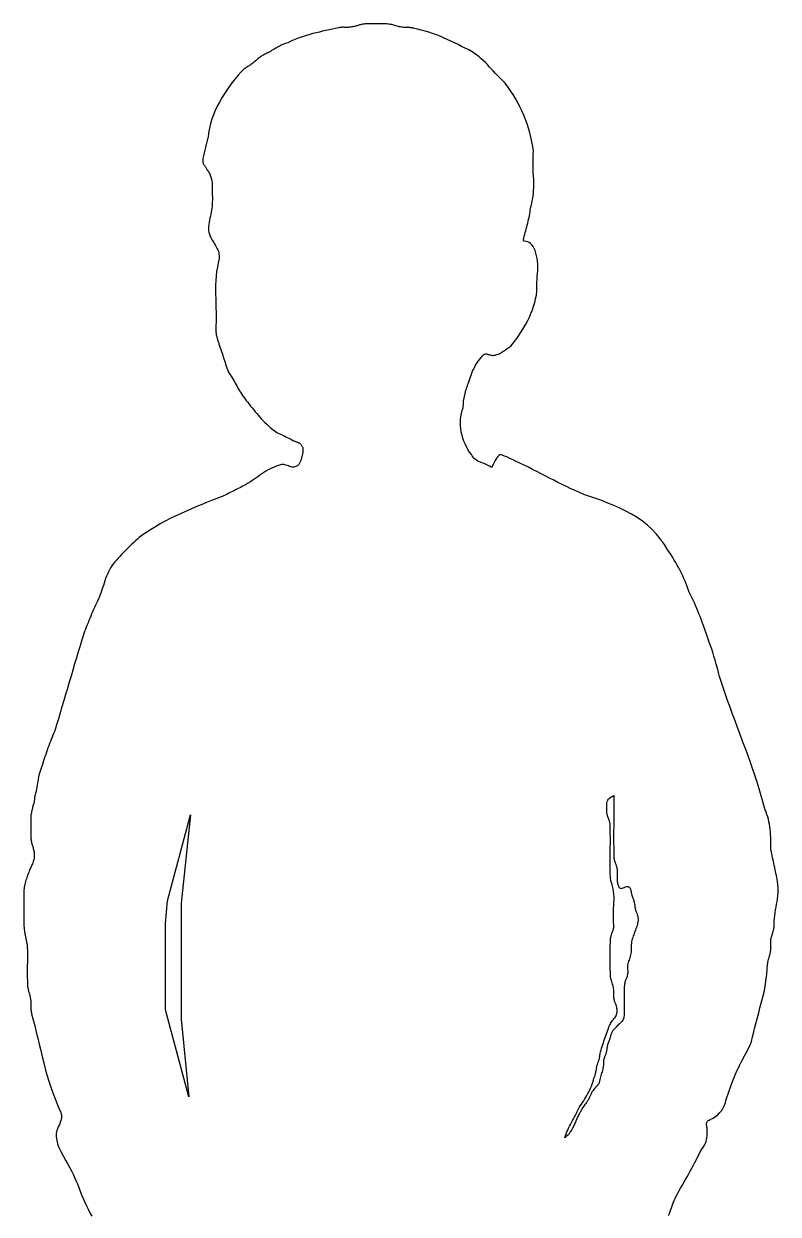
# Model space of a CAD drawing. Extents: x -1089 to 1108, y -567 to 693.
# Drawn here: x 729 to 1108, y 63 to 661 of the extents above; entities that cross this region are included whole.
import ezdxf

# ---------------------------------------------------------------- set-up
doc = ezdxf.new("R2010")
doc.units = 0
doc.header["$LTSCALE"] = 20
doc.layers.add('_____1', color=7, linetype='CONTINUOUS')

msp = doc.modelspace()

# ---------------------------------------------------------------- linework, layer by layer
at = {"layer": '_____1', "color": 0, "linetype": 'CONTINUOUS', "flags": 128}
msp.add_lwpolyline([(1052.85, 62.42), (1053.31, 63.35), (1053.68, 64.33), (1054.01, 65.31), (1054.34, 66.28), (1054.68, 67.23), (1055.03, 68.16), (1055.39, 69.08), (1055.75, 69.98), (1056.12, 70.86), (1056.49, 71.73), (1056.49, 71.73), (1057.3, 73.17), (1058.1, 74.62), (1058.91, 76.06), (1059.72, 77.5), (1060.54, 78.94), (1061.35, 80.37), (1062.17, 81.81), (1063, 83.24), (1063.81, 84.67), (1064.61, 86.12), (1065.39, 87.57), (1066.15, 89.04), (1066.9, 90.52), (1067.63, 92.01), (1068.34, 93.5), (1069.03, 95.01), (1069.03, 95.01), (1069.75, 95.92), (1070.38, 96.83), (1070.92, 97.74), (1071.38, 98.65), (1071.74, 99.57), (1072.01, 100.49), (1072.18, 101.41), (1072.27, 102.34), (1072.31, 103.23), (1072.32, 104.07), (1072.32, 104.84), (1072.3, 105.55), (1072.25, 106.2), (1072.19, 106.8), (1072.11, 107.33), (1072.01, 107.79), (1071.94, 108.22), (1071.96, 108.62), (1072.06, 109), (1072.24, 109.36), (1072.51, 109.69), (1072.86, 110), (1073.3, 110.29), (1073.82, 110.56), (1073.82, 110.56), (1075.23, 111.26), (1076.52, 112.08), (1077.67, 112.99), (1078.69, 114.01), (1079.58, 115.14), (1080.34, 116.36), (1080.97, 117.7), (1081.47, 119.13), (1081.9, 120.61), (1082.35, 122.07), (1082.81, 123.51), (1083.28, 124.93), (1083.77, 126.34), (1084.27, 127.73), (1084.77, 129.1), (1085.29, 130.45), (1085.29, 130.45), (1085.78, 131.69), (1086.29, 132.93), (1086.83, 134.15), (1087.38, 135.36), (1087.95, 136.57), (1088.55, 137.76), (1089.16, 138.95), (1089.8, 140.13), (1090.44, 141.3), (1091.07, 142.48), (1091.69, 143.67), (1092.29, 144.86), (1092.88, 146.06), (1093.46, 147.26), (1094.02, 148.47), (1094.57, 149.69), (1094.57, 149.69), (1095.13, 152.1), (1095.7, 154.52), (1096.29, 156.94), (1096.9, 159.35), (1097.52, 161.76), (1098.15, 164.18), (1098.81, 166.59), (1099.48, 169), (1100.12, 171.41), (1100.69, 173.83), (1101.18, 176.26), (1101.61, 178.7), (1101.96, 181.15), (1102.24, 183.61), (1102.44, 186.07), (1102.58, 188.55), (1102.58, 188.55), (1102.69, 189.13), (1102.8, 189.71), (1102.93, 190.29), (1103.07, 190.88), (1103.22, 191.46), (1103.38, 192.05), (1103.55, 192.64), (1103.73, 193.23), (1103.9, 193.82), (1104.04, 194.42), (1104.15, 195.02), (1104.23, 195.64), (1104.27, 196.26), (1104.29, 196.88), (1104.28, 197.52), (1104.23, 198.16), (1104.23, 198.16), (1104.19, 198.77), (1104.18, 199.38), (1104.21, 199.97), (1104.26, 200.56), (1104.34, 201.13), (1104.45, 201.69), (1104.59, 202.23), (1104.77, 202.77), (1104.95, 203.31), (1105.12, 203.85), (1105.28, 204.41), (1105.42, 204.97), (1105.56, 205.55), (1105.68, 206.14), (1105.79, 206.74), (1105.89, 207.35), (1105.89, 207.35), (1105.91, 208.78), (1105.98, 210.22), (1106.08, 211.64), (1106.22, 213.05), (1106.4, 214.46), (1106.62, 215.85), (1106.88, 217.24), (1107.17, 218.62), (1107.45, 220), (1107.68, 221.39), (1107.83, 222.8), (1107.93, 224.22), (1107.96, 225.66), (1107.93, 227.1), (1107.83, 228.56), (1107.68, 230.04), (1107.68, 230.04), (1107.45, 231.05), (1107.23, 232.06), (1107.02, 233.07), (1106.8, 234.07), (1106.59, 235.07), (1106.39, 236.07), (1106.19, 237.06), (1105.99, 238.05), (1105.79, 239.03), (1105.59, 240.02), (1105.38, 241.01), (1105.17, 242), (1104.96, 242.99), (1104.74, 243.98), (1104.52, 244.98), (1104.29, 245.97), (1104.29, 245.97), (1104.33, 247.25), (1104.34, 248.52), (1104.33, 249.8), (1104.29, 251.08), (1104.24, 252.37), (1104.16, 253.65), (1104.06, 254.94), (1103.94, 256.23), (1103.79, 257.52), (1103.59, 258.79), (1103.33, 260.04), (1103.03, 261.28), (1102.68, 262.51), (1102.29, 263.72), (1101.84, 264.91), (1101.35, 266.09), (1101.35, 266.09), (1100.4, 269.58), (1099.41, 273.06), (1098.38, 276.53), (1097.31, 279.99), (1096.2, 283.44), (1095.05, 286.88), (1093.85, 290.31), (1092.62, 293.72), (1091.36, 297.14), (1090.1, 300.54), (1088.85, 303.95), (1087.59, 307.34), (1086.33, 310.74), (1085.07, 314.13), (1083.81, 317.52), (1082.55, 320.9), (1082.55, 320.9), (1081.82, 322.89), (1081.11, 324.9), (1080.43, 326.91), (1079.77, 328.93), (1079.14, 330.96), (1078.54, 332.99), (1077.96, 335.04), (1077.41, 337.1), (1076.86, 339.15), (1076.28, 341.2), (1075.67, 343.24), (1075.04, 345.27), (1074.38, 347.29), (1073.69, 349.3), (1072.97, 351.31), (1072.23, 353.3), (1072.23, 353.3), (1071.76, 354.71), (1071.28, 356.12), (1070.78, 357.53), (1070.28, 358.92), (1069.77, 360.32), (1069.25, 361.71), (1068.71, 363.09), (1068.17, 364.47), (1067.61, 365.84), (1067.04, 367.21), (1066.45, 368.57), (1065.85, 369.92), (1065.23, 371.27), (1064.59, 372.61), (1063.93, 373.94), (1063.26, 375.27), (1063.26, 375.27), (1062.8, 376.69), (1062.3, 378.1), (1061.77, 379.5), (1061.21, 380.88), (1060.63, 382.25), (1060.01, 383.61), (1059.37, 384.95), (1058.69, 386.28), (1057.99, 387.6), (1057.27, 388.9), (1056.52, 390.19), (1055.76, 391.47), (1054.97, 392.74), (1054.17, 394), (1053.34, 395.24), (1052.49, 396.48), (1052.49, 396.48), (1050.76, 399.32), (1048.88, 402), (1046.83, 404.5), (1044.63, 406.84), (1042.27, 409), (1039.76, 411), (1037.09, 412.82), (1034.26, 414.48), (1031.34, 416), (1028.39, 417.45), (1025.43, 418.81), (1022.44, 420.09), (1019.43, 421.28), (1016.39, 422.4), (1013.34, 423.43), (1010.26, 424.37), (1010.26, 424.37), (1008.07, 425.32), (1005.9, 426.3), (1003.74, 427.29), (1001.59, 428.31), (999.45, 429.35), (997.32, 430.41), (995.2, 431.5), (993.09, 432.6), (990.98, 433.71), (988.86, 434.81), (986.74, 435.89), (984.61, 436.97), (982.48, 438.03), (980.34, 439.07), (978.2, 440.11), (976.05, 441.13), (976.05, 441.13), (974.56, 441.86), (973.23, 442.49), (972.05, 443.03), (971.02, 443.47), (970.15, 443.83), (969.43, 444.09), (968.86, 444.26), (968.44, 444.33), (968.07, 444.26), (967.64, 443.98), (967.16, 443.5), (966.63, 442.81), (966.05, 441.91), (965.4, 440.81), (964.71, 439.51), (963.96, 438), (963.96, 438), (963.28, 438.39), (962.6, 438.77), (961.91, 439.12), (961.22, 439.45), (960.52, 439.76), (959.82, 440.04), (959.11, 440.31), (958.39, 440.55), (957.69, 440.81), (957.03, 441.14), (956.41, 441.53), (955.82, 441.98), (955.26, 442.49), (954.75, 443.07), (954.27, 443.7), (953.83, 444.41), (953.83, 444.41), (952.93, 445.68), (952.11, 446.99), (951.36, 448.35), (950.69, 449.74), (950.1, 451.17), (949.58, 452.65), (949.14, 454.16), (948.77, 455.71), (948.5, 457.28), (948.34, 458.84), (948.29, 460.39), (948.35, 461.92), (948.52, 463.45), (948.81, 464.96), (949.2, 466.46), (949.71, 467.95), (949.71, 467.95), (949.74, 468.77), (949.79, 469.58), (949.86, 470.39), (949.95, 471.19), (950.06, 471.99), (950.19, 472.79), (950.33, 473.58), (950.49, 474.36), (950.67, 475.14), (950.87, 475.92), (951.08, 476.69), (951.31, 477.46), (951.56, 478.22), (951.82, 478.98), (952.1, 479.74), (952.4, 480.49), (952.4, 480.49), (952.68, 481.47), (952.99, 482.44), (953.32, 483.4), (953.67, 484.36), (954.05, 485.3), (954.45, 486.24), (954.88, 487.17), (955.33, 488.09), (955.81, 488.99), (956.32, 489.87), (956.87, 490.73), (957.44, 491.56), (958.04, 492.37), (958.67, 493.16), (959.34, 493.92), (960.03, 494.67), (960.03, 494.67), (960.33, 494.79), (960.64, 494.88), (960.96, 494.94), (961.3, 494.95), (961.65, 494.92), (962.01, 494.85), (962.38, 494.74), (962.77, 494.6), (963.17, 494.45), (963.58, 494.34), (963.99, 494.27), (964.41, 494.23), (964.85, 494.23), (965.28, 494.27), (965.73, 494.35), (966.19, 494.47), (966.19, 494.47), (966.72, 494.63), (967.24, 494.82), (967.75, 495.03), (968.24, 495.26), (968.72, 495.52), (969.19, 495.8), (969.64, 496.1), (970.09, 496.42), (970.52, 496.75), (970.96, 497.08), (971.4, 497.39), (971.85, 497.7), (972.29, 498), (972.74, 498.29), (973.19, 498.58), (973.65, 498.85), (973.65, 498.85), (974.83, 500.33), (975.99, 501.84), (977.1, 503.39), (978.18, 504.97), (979.22, 506.6), (980.23, 508.26), (981.2, 509.96), (982.13, 511.7), (983, 513.47), (983.78, 515.26), (984.49, 517.06), (985.11, 518.89), (985.64, 520.73), (986.09, 522.59), (986.46, 524.48), (986.75, 526.38), (986.75, 526.38), (986.69, 527.03), (986.65, 527.81), (986.65, 528.73), (986.67, 529.78), (986.72, 530.97), (986.81, 532.29), (986.92, 533.75), (987.05, 535.35), (987.17, 536.98), (987.21, 538.56), (987.17, 540.07), (987.06, 541.53), (986.87, 542.94), (986.6, 544.28), (986.26, 545.57), (985.84, 546.8), (985.35, 547.92), (984.82, 548.89), (984.22, 549.71), (983.58, 550.37), (982.88, 550.88), (982.12, 551.23), (981.31, 551.43), (980.45, 551.48), (980.45, 551.48), (980.36, 551.52), (980.29, 551.57), (980.22, 551.63), (980.17, 551.69), (980.13, 551.77), (980.09, 551.85), (980.07, 551.93), (980.05, 552.03), (980.04, 552.13), (980.04, 552.24), (980.05, 552.36), (980.06, 552.49), (980.08, 552.63), (980.1, 552.77), (980.13, 552.92), (980.17, 553.08), (980.17, 553.08), (980.41, 554.01), (980.65, 554.94), (980.89, 555.87), (981.14, 556.81), (981.38, 557.75), (981.62, 558.69), (981.87, 559.63), (982.12, 560.57), (982.35, 561.52), (982.58, 562.47), (982.78, 563.41), (982.96, 564.36), (983.13, 565.31), (983.28, 566.26), (983.42, 567.21), (983.53, 568.16), (983.53, 568.16), (984, 569.88), (984.4, 571.61), (984.72, 573.37), (984.96, 575.14), (985.12, 576.92), (985.2, 578.72), (985.2, 580.54), (985.13, 582.38), (985.03, 584.22), (984.95, 586.05), (984.9, 587.87), (984.87, 589.68), (984.86, 591.48), (984.88, 593.28), (984.93, 595.07), (984.99, 596.84), (984.99, 596.84), (984.67, 599.17), (984.26, 601.47), (983.78, 603.75), (983.21, 606.01), (982.57, 608.24), (981.85, 610.45), (981.04, 612.64), (980.16, 614.81), (979.2, 616.95), (978.19, 619.05), (977.12, 621.11), (975.98, 623.14), (974.79, 625.14), (973.53, 627.09), (972.22, 629.01), (970.85, 630.9), (970.85, 630.9), (969.82, 631.89), (968.8, 632.89), (967.8, 633.91), (966.79, 634.93), (965.8, 635.96), (964.81, 637.01), (963.83, 638.06), (962.85, 639.13), (961.87, 640.19), (960.86, 641.21), (959.83, 642.2), (958.76, 643.15), (957.67, 644.07), (956.56, 644.96), (955.42, 645.82), (954.25, 646.64), (954.25, 646.64), (952.47, 647.56), (950.69, 648.48), (948.91, 649.37), (947.12, 650.26), (945.32, 651.13), (943.52, 651.99), (941.72, 652.83), (939.91, 653.66), (938.08, 654.45), (936.24, 655.19), (934.37, 655.87), (932.48, 656.5), (930.57, 657.07), (928.64, 657.58), (926.69, 658.04), (924.71, 658.44), (924.71, 658.44), (924.49, 658.49), (924.28, 658.54), (924.06, 658.59), (923.85, 658.63), (923.63, 658.67), (923.41, 658.71), (923.19, 658.74), (922.96, 658.78), (922.74, 658.8), (922.52, 658.83), (922.29, 658.85), (922.07, 658.87), (921.85, 658.88), (921.62, 658.9), (921.4, 658.91), (921.18, 658.91), (921.18, 658.91), (920.53, 658.9), (919.9, 658.92), (919.29, 658.96), (918.7, 659.03), (918.12, 659.12), (917.57, 659.24), (917.03, 659.39), (916.51, 659.56), (915.99, 659.74), (915.46, 659.9), (914.92, 660.05), (914.36, 660.19), (913.79, 660.31), (913.21, 660.42), (912.61, 660.51), (912, 660.59), (912, 660.59), (911.3, 660.62), (910.58, 660.64), (909.87, 660.66), (909.15, 660.68), (908.43, 660.69), (907.71, 660.69), (906.99, 660.69), (906.26, 660.69), (905.53, 660.68), (904.81, 660.68), (904.09, 660.67), (903.37, 660.66), (902.66, 660.65), (901.95, 660.64), (901.24, 660.63), (900.54, 660.62), (900.54, 660.62), (900.03, 660.57), (899.54, 660.51), (899.07, 660.44), (898.6, 660.35), (898.15, 660.25), (897.7, 660.14), (897.27, 660.02), (896.85, 659.88), (896.43, 659.74), (896.01, 659.61), (895.58, 659.49), (895.14, 659.38), (894.7, 659.28), (894.25, 659.19), (893.79, 659.11), (893.32, 659.05), (893.32, 659.05), (892.97, 659), (892.61, 658.96), (892.25, 658.93), (891.88, 658.91), (891.5, 658.9), (891.11, 658.9), (890.72, 658.9), (890.32, 658.92), (889.92, 658.93), (889.53, 658.94), (889.14, 658.93), (888.75, 658.91), (888.38, 658.89), (888.01, 658.85), (887.64, 658.8), (887.28, 658.75), (887.28, 658.75), (885.64, 658.4), (884.01, 658.04), (882.37, 657.68), (880.74, 657.31), (879.11, 656.94), (877.48, 656.56), (875.85, 656.18), (874.23, 655.78), (872.61, 655.37), (871, 654.9), (869.42, 654.4), (867.84, 653.84), (866.28, 653.24), (864.74, 652.6), (863.21, 651.9), (861.69, 651.17), (861.69, 651.17), (861, 650.97), (860.31, 650.75), (859.64, 650.51), (858.98, 650.25), (858.34, 649.97), (857.71, 649.68), (857.09, 649.36), (856.48, 649.02), (855.89, 648.67), (855.29, 648.32), (854.69, 647.96), (854.09, 647.6), (853.49, 647.24), (852.89, 646.87), (852.29, 646.5), (851.69, 646.13), (851.69, 646.13), (851.16, 645.91), (850.63, 645.67), (850.12, 645.41), (849.61, 645.14), (849.12, 644.85), (848.63, 644.55), (848.16, 644.24), (847.7, 643.9), (847.24, 643.56), (846.79, 643.22), (846.34, 642.86), (845.9, 642.5), (845.46, 642.14), (845.03, 641.77), (844.6, 641.4), (844.18, 641.02), (844.18, 641.02), (843.81, 640.74), (843.43, 640.48), (843.06, 640.21), (842.68, 639.95), (842.29, 639.7), (841.9, 639.45), (841.51, 639.2), (841.11, 638.96), (840.72, 638.71), (840.33, 638.45), (839.95, 638.18), (839.59, 637.89), (839.23, 637.59), (838.88, 637.28), (838.54, 636.95), (838.21, 636.62), (838.21, 636.62), (836.67, 634.84), (835.18, 633.04), (833.73, 631.19), (832.34, 629.31), (831, 627.39), (829.71, 625.44), (828.46, 623.45), (827.27, 621.42), (826.15, 619.35), (825.15, 617.23), (824.27, 615.07), (823.49, 612.86), (822.83, 610.61), (822.29, 608.31), (821.85, 605.96), (821.53, 603.57), (821.53, 603.57), (821.36, 602.87), (821.19, 602.17), (821.01, 601.47), (820.83, 600.77), (820.64, 600.06), (820.45, 599.36), (820.26, 598.66), (820.06, 597.95), (819.87, 597.25), (819.69, 596.54), (819.52, 595.83), (819.37, 595.13), (819.23, 594.42), (819.1, 593.71), (818.98, 593), (818.88, 592.3), (818.88, 592.3), (818.89, 591.94), (818.93, 591.59), (818.99, 591.25), (819.07, 590.92), (819.18, 590.6), (819.31, 590.28), (819.47, 589.98), (819.66, 589.68), (819.86, 589.39), (820.05, 589.09), (820.25, 588.8), (820.44, 588.51), (820.63, 588.22), (820.82, 587.93), (821, 587.64), (821.19, 587.35), (821.19, 587.35), (821.47, 586.94), (821.74, 586.52), (822, 586.09), (822.23, 585.65), (822.45, 585.2), (822.66, 584.73), (822.85, 584.25), (823.02, 583.77), (823.17, 583.26), (823.31, 582.75), (823.42, 582.21), (823.52, 581.66), (823.59, 581.1), (823.65, 580.52), (823.68, 579.92), (823.7, 579.31), (823.7, 579.31), (823.69, 578.66), (823.69, 578.01), (823.69, 577.36), (823.69, 576.71), (823.69, 576.05), (823.69, 575.39), (823.7, 574.72), (823.71, 574.05), (823.71, 573.39), (823.71, 572.72), (823.71, 572.07), (823.7, 571.42), (823.69, 570.78), (823.68, 570.14), (823.66, 569.51), (823.64, 568.89), (823.64, 568.89), (823.47, 567.99), (823.29, 567.06), (823.1, 566.11), (822.91, 565.13), (822.72, 564.13), (822.51, 563.11), (822.3, 562.06), (822.08, 560.98), (821.91, 559.91), (821.81, 558.87), (821.79, 557.87), (821.85, 556.89), (822, 555.96), (822.22, 555.05), (822.52, 554.18), (822.91, 553.35), (822.91, 553.35), (823.29, 552.74), (823.66, 552.14), (824.03, 551.53), (824.4, 550.92), (824.77, 550.3), (825.14, 549.68), (825.5, 549.06), (825.87, 548.43), (826.2, 547.79), (826.49, 547.14), (826.73, 546.47), (826.92, 545.78), (827.05, 545.08), (827.14, 544.37), (827.18, 543.64), (827.16, 542.89), (827.16, 542.89), (826.65, 540.69), (826.22, 538.49), (825.87, 536.26), (825.6, 534.03), (825.42, 531.78), (825.31, 529.52), (825.28, 527.24), (825.34, 524.95), (825.42, 522.65), (825.49, 520.36), (825.53, 518.08), (825.56, 515.8), (825.57, 513.53), (825.55, 511.26), (825.52, 509), (825.47, 506.75), (825.47, 506.75), (825.49, 506.29), (825.53, 505.85), (825.58, 505.4), (825.64, 504.96), (825.71, 504.52), (825.8, 504.09), (825.9, 503.66), (826.01, 503.23), (826.12, 502.81), (826.25, 502.38), (826.37, 501.96), (826.5, 501.54), (826.63, 501.12), (826.77, 500.7), (826.91, 500.28), (827.05, 499.86), (827.05, 499.86), (827.37, 498.96), (827.69, 498.06), (828.01, 497.15), (828.32, 496.24), (828.62, 495.32), (828.92, 494.4), (829.21, 493.47), (829.5, 492.54), (829.79, 491.61), (830.08, 490.69), (830.39, 489.77), (830.71, 488.86), (831.04, 487.95), (831.37, 487.06), (831.72, 486.16), (832.08, 485.28), (832.08, 485.28), (832.61, 484.5), (833.13, 483.72), (833.63, 482.92), (834.13, 482.13), (834.61, 481.33), (835.07, 480.52), (835.53, 479.71), (835.97, 478.89), (836.42, 478.07), (836.88, 477.26), (837.35, 476.46), (837.84, 475.67), (838.35, 474.89), (838.88, 474.12), (839.42, 473.36), (839.97, 472.61), (839.97, 472.61), (840.71, 471.63), (841.46, 470.67), (842.21, 469.71), (842.96, 468.75), (843.72, 467.8), (844.49, 466.85), (845.26, 465.91), (846.03, 464.98), (846.82, 464.05), (847.62, 463.14), (848.45, 462.24), (849.29, 461.36), (850.15, 460.49), (851.03, 459.63), (851.92, 458.8), (852.83, 457.97), (852.83, 457.97), (853.46, 457.43), (854.1, 456.92), (854.75, 456.44), (855.43, 455.98), (856.13, 455.55), (856.84, 455.15), (857.57, 454.78), (858.32, 454.43), (859.07, 454.09), (859.82, 453.75), (860.57, 453.4), (861.31, 453.04), (862.05, 452.67), (862.78, 452.29), (863.5, 451.91), (864.22, 451.52), (864.22, 451.52), (864.52, 451.39), (864.82, 451.27), (865.11, 451.15), (865.41, 451.03), (865.71, 450.91), (866.01, 450.8), (866.31, 450.68), (866.61, 450.57), (866.9, 450.45), (867.18, 450.31), (867.45, 450.15), (867.7, 449.97), (867.94, 449.77), (868.16, 449.55), (868.37, 449.31), (868.57, 449.05), (868.57, 449.05), (868.74, 448.8), (868.89, 448.52), (869.01, 448.23), (869.1, 447.91), (869.17, 447.58), (869.21, 447.22), (869.23, 446.84), (869.22, 446.44), (869.2, 446.04), (869.16, 445.64), (869.11, 445.25), (869.06, 444.87), (868.99, 444.5), (868.91, 444.13), (868.82, 443.78), (868.73, 443.43), (868.73, 443.43), (868.63, 443.09), (868.54, 442.76), (868.44, 442.43), (868.33, 442.09), (868.22, 441.75), (868.11, 441.4), (867.99, 441.06), (867.86, 440.71), (867.73, 440.37), (867.57, 440.05), (867.38, 439.76), (867.17, 439.48), (866.94, 439.22), (866.69, 438.99), (866.41, 438.77), (866.11, 438.58), (866.11, 438.58), (865.66, 438.35), (865.19, 438.19), (864.69, 438.1), (864.18, 438.08), (863.64, 438.12), (863.08, 438.24), (862.5, 438.43), (861.9, 438.68), (861.3, 438.94), (860.7, 439.15), (860.12, 439.29), (859.55, 439.38), (858.99, 439.41), (858.44, 439.38), (857.9, 439.3), (857.37, 439.15), (857.37, 439.15), (856.2, 438.75), (855.05, 438.3), (853.92, 437.81), (852.81, 437.28), (851.72, 436.71), (850.66, 436.09), (849.62, 435.43), (848.59, 434.73), (847.58, 434.01), (846.56, 433.3), (845.54, 432.6), (844.52, 431.9), (843.49, 431.22), (842.46, 430.55), (841.42, 429.89), (840.38, 429.23), (840.38, 429.23), (839.66, 428.86), (838.93, 428.48), (838.2, 428.11), (837.46, 427.74), (836.73, 427.37), (836, 427), (835.26, 426.64), (834.52, 426.27), (833.79, 425.91), (833.05, 425.55), (832.31, 425.18), (831.58, 424.81), (830.84, 424.45), (830.11, 424.08), (829.37, 423.71), (828.64, 423.34), (828.64, 423.34), (826, 422.35), (823.36, 421.33), (820.73, 420.29), (818.11, 419.22), (815.49, 418.13), (812.88, 417.01), (810.28, 415.87), (807.68, 414.7), (805.1, 413.5), (802.55, 412.24), (800.04, 410.93), (797.55, 409.57), (795.1, 408.16), (792.68, 406.69), (790.29, 405.18), (787.93, 403.61), (787.93, 403.61), (787, 402.79), (786.08, 401.97), (785.16, 401.14), (784.25, 400.3), (783.35, 399.45), (782.45, 398.59), (781.56, 397.72), (780.68, 396.85), (779.81, 395.97), (778.94, 395.08), (778.08, 394.18), (777.23, 393.28), (776.39, 392.37), (775.56, 391.45), (774.73, 390.52), (773.92, 389.59), (773.92, 389.59), (773.25, 388.59), (772.63, 387.58), (772.04, 386.53), (771.5, 385.47), (770.99, 384.39), (770.52, 383.29), (770.09, 382.16), (769.71, 381.02), (769.33, 379.87), (768.96, 378.72), (768.57, 377.58), (768.19, 376.44), (767.79, 375.31), (767.39, 374.18), (766.99, 373.06), (766.57, 371.94), (766.57, 371.94), (766.02, 370.88), (765.49, 369.81), (764.97, 368.74), (764.46, 367.66), (763.97, 366.57), (763.5, 365.48), (763.04, 364.38), (762.6, 363.28), (762.16, 362.17), (761.73, 361.07), (761.29, 359.96), (760.85, 358.85), (760.41, 357.74), (759.97, 356.64), (759.52, 355.53), (759.08, 354.42), (759.08, 354.42), (758.17, 351.41), (757.27, 348.39), (756.36, 345.35), (755.45, 342.31), (754.54, 339.27), (753.63, 336.21), (752.72, 333.14), (751.81, 330.07), (750.9, 327), (749.99, 323.93), (749.08, 320.88), (748.17, 317.83), (747.26, 314.79), (746.35, 311.76), (745.45, 308.74), (744.54, 305.72), (744.54, 305.72), (744.1, 304.65), (743.66, 303.57), (743.23, 302.5), (742.8, 301.42), (742.38, 300.34), (741.97, 299.27), (741.56, 298.19), (741.15, 297.12), (740.75, 296.04), (740.36, 294.95), (739.99, 293.87), (739.62, 292.77), (739.26, 291.67), (738.9, 290.57), (738.56, 289.46), (738.23, 288.34), (738.23, 288.34), (737.85, 287.39), (737.5, 286.43), (737.18, 285.45), (736.89, 284.47), (736.63, 283.48), (736.41, 282.48), (736.21, 281.47), (736.05, 280.44), (735.9, 279.42), (735.73, 278.4), (735.54, 277.39), (735.34, 276.38), (735.13, 275.38), (734.9, 274.38), (734.66, 273.38), (734.4, 272.4), (734.4, 272.4), (734.37, 271.79), (734.32, 271.19), (734.25, 270.6), (734.16, 270.03), (734.05, 269.46), (733.93, 268.91), (733.78, 268.37), (733.62, 267.84), (733.45, 267.31), (733.3, 266.77), (733.16, 266.22), (733.02, 265.65), (732.9, 265.08), (732.79, 264.5), (732.69, 263.9), (732.61, 263.3), (732.61, 263.3), (732.58, 262.63), (732.55, 261.96), (732.53, 261.28), (732.51, 260.61), (732.5, 259.93), (732.5, 259.26), (732.5, 258.58), (732.51, 257.9), (732.52, 257.22), (732.52, 256.54), (732.53, 255.86), (732.54, 255.19), (732.54, 254.51), (732.54, 253.84), (732.54, 253.17), (732.54, 252.5), (732.54, 252.5), (732.56, 251.98), (732.6, 251.46), (732.65, 250.95), (732.73, 250.45), (732.82, 249.96), (732.93, 249.47), (733.07, 248.99), (733.22, 248.52), (733.37, 248.05), (733.51, 247.57), (733.65, 247.09), (733.77, 246.61), (733.88, 246.12), (733.98, 245.62), (734.07, 245.12), (734.15, 244.62), (734.15, 244.62), (734.22, 244.03), (734.26, 243.44), (734.26, 242.86), (734.22, 242.29), (734.14, 241.72), (734.03, 241.15), (733.89, 240.6), (733.7, 240.04), (733.5, 239.49), (733.29, 238.96), (733.07, 238.42), (732.85, 237.9), (732.62, 237.39), (732.38, 236.88), (732.14, 236.38), (731.89, 235.89), (731.89, 235.89), (731.67, 235.26), (731.45, 234.63), (731.23, 233.99), (731, 233.34), (730.77, 232.69), (730.54, 232.04), (730.3, 231.37), (730.06, 230.71), (729.83, 230.03), (729.63, 229.35), (729.46, 228.66), (729.32, 227.97), (729.2, 227.27), (729.11, 226.56), (729.05, 225.85), (729.02, 225.12), (729.02, 225.12), (729.03, 223.42), (729.03, 221.72), (729.03, 220.01), (729.03, 218.31), (729.03, 216.6), (729.02, 214.89), (729.01, 213.19), (729, 211.48), (729.01, 209.78), (729.08, 208.08), (729.21, 206.39), (729.4, 204.71), (729.65, 203.04), (729.95, 201.37), (730.32, 199.72), (730.73, 198.06), (730.73, 198.06), (730.76, 196.82), (730.78, 195.58), (730.79, 194.33), (730.79, 193.07), (730.79, 191.81), (730.79, 190.54), (730.78, 189.27), (730.76, 187.99), (730.74, 186.71), (730.73, 185.43), (730.73, 184.16), (730.74, 182.89), (730.75, 181.63), (730.78, 180.36), (730.81, 179.11), (730.85, 177.85), (730.85, 177.85), (730.91, 177.4), (730.97, 176.96), (731.04, 176.53), (731.13, 176.1), (731.22, 175.69), (731.33, 175.28), (731.44, 174.89), (731.56, 174.5), (731.69, 174.12), (731.81, 173.73), (731.92, 173.33), (732.02, 172.93), (732.11, 172.53), (732.2, 172.12), (732.28, 171.7), (732.35, 171.28), (732.35, 171.28), (732.42, 170.84), (732.47, 170.39), (732.51, 169.93), (732.54, 169.46), (732.56, 168.99), (732.56, 168.5), (732.55, 168.01), (732.53, 167.51), (732.51, 167.01), (732.52, 166.51), (732.54, 166.03), (732.58, 165.55), (732.64, 165.07), (732.72, 164.61), (732.82, 164.15), (732.93, 163.69), (732.93, 163.69), (733.7, 160.63), (734.46, 157.56), (735.23, 154.49), (735.99, 151.41), (736.74, 148.33), (737.5, 145.25), (738.25, 142.16), (739.01, 139.07), (739.79, 135.98), (740.64, 132.92), (741.56, 129.89), (742.55, 126.87), (743.6, 123.88), (744.73, 120.92), (745.92, 117.97), (747.18, 115.05), (747.18, 115.05), (747.44, 114.51), (747.65, 113.97), (747.8, 113.42), (747.91, 112.87), (747.96, 112.32), (747.95, 111.77), (747.9, 111.22), (747.79, 110.67), (747.64, 110.12), (747.47, 109.57), (747.29, 109.03), (747.08, 108.49), (746.85, 107.96), (746.6, 107.44), (746.33, 106.92), (746.04, 106.4), (746.04, 106.4), (745.56, 104.98), (745.31, 103.47), (745.3, 101.85), (745.53, 100.14), (745.98, 98.33), (746.67, 96.43), (747.59, 94.42), (748.74, 92.32), (749.97, 90.22), (751.1, 88.21), (752.14, 86.31), (753.09, 84.5), (753.94, 82.79), (754.7, 81.17), (755.37, 79.65), (755.94, 78.23), (755.94, 78.23), (756.59, 76.37), (757.28, 74.52), (758.01, 72.69), (758.77, 70.87), (759.58, 69.07), (760.42, 67.29), (761.3, 65.52), (762.22, 63.77), (763.15, 62.03)], dxfattribs=at)
for points in [[(1020.28, 140.15), (1020.25, 139.34), (1020.21, 138.57), (1020.14, 137.82), (1020.05, 137.1), (1019.94, 136.41), (1019.8, 135.76), (1019.64, 135.13), (1019.45, 134.53), (1019.26, 133.93), (1019.07, 133.31), (1018.89, 132.66), (1018.71, 132), (1018.54, 131.31), (1018.37, 130.59), (1018.21, 129.85), (1018.05, 129.09), (1018.05, 129.09), (1017.98, 128.91), (1017.91, 128.73), (1017.82, 128.55), (1017.72, 128.39), (1017.62, 128.23), (1017.5, 128.07), (1017.38, 127.93), (1017.25, 127.79), (1017.11, 127.65), (1016.97, 127.51), (1016.83, 127.37), (1016.7, 127.24), (1016.56, 127.1), (1016.43, 126.96), (1016.29, 126.82), (1016.16, 126.68), (1016.16, 126.68), (1015.74, 126.17), (1015.33, 125.65), (1014.95, 125.11), (1014.59, 124.55), (1014.25, 123.98), (1013.93, 123.38), (1013.63, 122.77), (1013.35, 122.14), (1013.06, 121.52), (1012.76, 120.9), (1012.43, 120.31), (1012.07, 119.74), (1011.69, 119.18), (1011.29, 118.64), (1010.86, 118.12), (1010.41, 117.61), (1010.41, 117.61), (1009.76, 116.52), (1009.13, 115.41), (1008.51, 114.29), (1007.92, 113.16), (1007.35, 112.01), (1006.8, 110.85), (1006.27, 109.68), (1005.76, 108.49), (1005.25, 107.33), (1004.7, 106.25), (1004.12, 105.24), (1003.52, 104.31), (1002.88, 103.45), (1002.21, 102.67), (1001.51, 101.97), (1000.78, 101.34), (1000.78, 101.34), (1001.11, 102.34), (1001.46, 103.32), (1001.84, 104.3), (1002.24, 105.27), (1002.67, 106.23), (1003.12, 107.18), (1003.6, 108.12), (1004.11, 109.05), (1004.62, 109.98), (1005.12, 110.92), (1005.62, 111.85), (1006.1, 112.78), (1006.58, 113.72), (1007.04, 114.66), (1007.5, 115.6), (1007.95, 116.54), (1007.95, 116.54), (1008.55, 117.38), (1009.14, 118.24), (1009.71, 119.1), (1010.27, 119.98), (1010.81, 120.86), (1011.34, 121.75), (1011.86, 122.66), (1012.36, 123.57), (1012.83, 124.49), (1013.29, 125.43), (1013.71, 126.38), (1014.11, 127.34), (1014.48, 128.31), (1014.82, 129.29), (1015.13, 130.29), (1015.42, 131.29), (1015.42, 131.29), (1015.57, 131.64), (1015.71, 132), (1015.83, 132.35), (1015.95, 132.71), (1016.06, 133.08), (1016.15, 133.44), (1016.24, 133.81), (1016.32, 134.19), (1016.39, 134.56), (1016.46, 134.94), (1016.53, 135.31), (1016.6, 135.69), (1016.66, 136.06), (1016.72, 136.43), (1016.78, 136.81), (1016.84, 137.18), (1016.84, 137.18), (1016.93, 137.52), (1017.03, 137.85), (1017.13, 138.18), (1017.23, 138.52), (1017.34, 138.85), (1017.46, 139.18), (1017.58, 139.5), (1017.71, 139.83), (1017.84, 140.16), (1017.95, 140.5), (1018.05, 140.84), (1018.13, 141.2), (1018.21, 141.56), (1018.27, 141.92), (1018.31, 142.3), (1018.35, 142.68), (1018.35, 142.68), (1018.55, 143.6), (1018.77, 144.52), (1019, 145.43), (1019.26, 146.35), (1019.53, 147.26), (1019.82, 148.17), (1020.12, 149.08), (1020.45, 149.98), (1020.78, 150.89), (1021.1, 151.79), (1021.43, 152.69), (1021.74, 153.59), (1022.05, 154.48), (1022.36, 155.37), (1022.66, 156.26), (1022.96, 157.15), (1022.96, 157.15), (1023.21, 157.71), (1023.48, 158.26), (1023.77, 158.8), (1024.09, 159.32), (1024.43, 159.83), (1024.8, 160.33), (1025.19, 160.81), (1025.6, 161.28), (1026, 161.75), (1026.33, 162.25), (1026.6, 162.78), (1026.81, 163.34), (1026.96, 163.92), (1027.05, 164.53), (1027.07, 165.16), (1027.04, 165.82), (1027.04, 165.82), (1026.97, 166.28), (1026.9, 166.73), (1026.8, 167.17), (1026.7, 167.6), (1026.57, 168.01), (1026.43, 168.41), (1026.28, 168.8), (1026.1, 169.17), (1025.94, 169.55), (1025.79, 169.93), (1025.67, 170.34), (1025.56, 170.76), (1025.48, 171.19), (1025.43, 171.64), (1025.39, 172.1), (1025.38, 172.57), (1025.38, 172.57), (1025.44, 173.21), (1025.46, 173.83), (1025.46, 174.45), (1025.42, 175.06), (1025.36, 175.67), (1025.26, 176.26), (1025.14, 176.85), (1024.98, 177.43), (1024.81, 178), (1024.64, 178.58), (1024.48, 179.16), (1024.32, 179.75), (1024.16, 180.34), (1024, 180.93), (1023.84, 181.53), (1023.69, 182.13), (1023.69, 182.13), (1023.67, 183.33), (1023.65, 184.53), (1023.63, 185.73), (1023.61, 186.94), (1023.6, 188.15), (1023.58, 189.37), (1023.57, 190.59), (1023.56, 191.81), (1023.56, 193.03), (1023.56, 194.25), (1023.57, 195.46), (1023.59, 196.67), (1023.61, 197.87), (1023.64, 199.07), (1023.68, 200.27), (1023.73, 201.46), (1023.73, 201.46), (1023.82, 201.9), (1023.92, 202.34), (1024.03, 202.76), (1024.16, 203.19), (1024.29, 203.6), (1024.43, 204.02), (1024.59, 204.42), (1024.75, 204.82), (1024.91, 205.23), (1025.04, 205.64), (1025.16, 206.06), (1025.24, 206.49), (1025.31, 206.93), (1025.35, 207.38), (1025.36, 207.84), (1025.35, 208.3), (1025.35, 208.3), (1025.29, 209.68), (1025.25, 211.06), (1025.23, 212.44), (1025.23, 213.83), (1025.26, 215.23), (1025.3, 216.64), (1025.37, 218.05), (1025.46, 219.47), (1025.53, 220.89), (1025.52, 222.29), (1025.43, 223.67), (1025.26, 225.03), (1025.02, 226.38), (1024.71, 227.71), (1024.31, 229.03), (1023.84, 230.32), (1023.84, 230.32), (1023.73, 232), (1023.63, 233.68), (1023.56, 235.36), (1023.52, 237.04), (1023.49, 238.73), (1023.48, 240.43), (1023.5, 242.13), (1023.54, 243.83), (1023.58, 245.53), (1023.62, 247.24), (1023.64, 248.93), (1023.65, 250.63), (1023.65, 252.32), (1023.63, 254.02), (1023.61, 255.7), (1023.58, 257.39), (1023.58, 257.39), (1023.59, 257.85), (1023.57, 258.3), (1023.53, 258.75), (1023.47, 259.19), (1023.38, 259.62), (1023.27, 260.05), (1023.13, 260.47), (1022.97, 260.89), (1022.8, 261.3), (1022.65, 261.72), (1022.5, 262.13), (1022.37, 262.55), (1022.25, 262.97), (1022.14, 263.39), (1022.04, 263.81), (1021.95, 264.23), (1021.95, 264.23), (1021.91, 264.77), (1021.87, 265.33), (1021.85, 265.9), (1021.83, 266.48), (1021.82, 267.09), (1021.83, 267.71), (1021.84, 268.34), (1021.86, 268.99), (1021.94, 269.64), (1022.12, 270.25), (1022.4, 270.82), (1022.78, 271.36), (1023.27, 271.87), (1023.86, 272.34), (1024.55, 272.77), (1025.34, 273.18), (1025.34, 273.18), (1025.36, 271.21), (1025.37, 269.24), (1025.38, 267.28), (1025.38, 265.31), (1025.37, 263.34), (1025.36, 261.37), (1025.34, 259.4), (1025.32, 257.43), (1025.3, 255.46), (1025.29, 253.49), (1025.29, 251.52), (1025.3, 249.56), (1025.33, 247.59), (1025.36, 245.63), (1025.41, 243.66), (1025.47, 241.7), (1025.47, 241.7), (1025.54, 241.3), (1025.62, 240.92), (1025.71, 240.54), (1025.81, 240.17), (1025.92, 239.81), (1026.04, 239.46), (1026.18, 239.13), (1026.32, 238.8), (1026.46, 238.47), (1026.59, 238.14), (1026.7, 237.79), (1026.8, 237.43), (1026.88, 237.07), (1026.95, 236.69), (1027.01, 236.3), (1027.05, 235.91), (1027.05, 235.91), (1027.09, 235.45), (1027.11, 234.98), (1027.13, 234.51), (1027.14, 234.03), (1027.14, 233.54), (1027.13, 233.05), (1027.11, 232.55), (1027.08, 232.05), (1027.06, 231.54), (1027.06, 231.04), (1027.08, 230.55), (1027.13, 230.07), (1027.19, 229.6), (1027.28, 229.13), (1027.39, 228.67), (1027.52, 228.22), (1027.52, 228.22), (1027.71, 227.66), (1027.97, 227.22), (1028.27, 226.9), (1028.63, 226.7), (1029.04, 226.62), (1029.5, 226.65), (1030.02, 226.81), (1030.59, 227.09), (1031.16, 227.37), (1031.69, 227.54), (1032.16, 227.59), (1032.59, 227.53), (1032.97, 227.35), (1033.3, 227.06), (1033.58, 226.65), (1033.82, 226.13), (1033.82, 226.13), (1033.92, 225.54), (1034.04, 224.96), (1034.17, 224.39), (1034.31, 223.82), (1034.46, 223.26), (1034.63, 222.71), (1034.81, 222.17), (1035, 221.63), (1035.19, 221.1), (1035.36, 220.55), (1035.51, 220.01), (1035.65, 219.45), (1035.76, 218.88), (1035.86, 218.31), (1035.94, 217.73), (1036.01, 217.15), (1036.01, 217.15), (1036.07, 216.75), (1036.15, 216.36), (1036.24, 215.98), (1036.35, 215.6), (1036.47, 215.23), (1036.6, 214.86), (1036.74, 214.5), (1036.9, 214.14), (1037.05, 213.78), (1037.18, 213.42), (1037.3, 213.05), (1037.39, 212.67), (1037.47, 212.28), (1037.53, 211.89), (1037.57, 211.49), (1037.6, 211.08), (1037.6, 211.08), (1037.54, 210.46), (1037.45, 209.85), (1037.35, 209.24), (1037.22, 208.63), (1037.06, 208.03), (1036.88, 207.43), (1036.68, 206.84), (1036.45, 206.25), (1036.21, 205.66), (1035.99, 205.07), (1035.77, 204.48), (1035.56, 203.89), (1035.36, 203.3), (1035.16, 202.71), (1034.98, 202.11), (1034.8, 201.52), (1034.8, 201.52), (1034.68, 201.2), (1034.57, 200.87), (1034.47, 200.53), (1034.39, 200.2), (1034.32, 199.86), (1034.26, 199.52), (1034.22, 199.17), (1034.19, 198.82), (1034.17, 198.47), (1034.15, 198.12), (1034.14, 197.77), (1034.13, 197.42), (1034.12, 197.08), (1034.12, 196.73), (1034.12, 196.38), (1034.13, 196.03), (1034.13, 196.03), (1034.1, 195.3), (1034.04, 194.58), (1033.95, 193.87), (1033.83, 193.19), (1033.67, 192.52), (1033.49, 191.86), (1033.27, 191.22), (1033.01, 190.6), (1032.77, 189.98), (1032.57, 189.35), (1032.42, 188.69), (1032.31, 188.02), (1032.26, 187.34), (1032.25, 186.63), (1032.28, 185.91), (1032.37, 185.18), (1032.37, 185.18), (1032.37, 184.67), (1032.35, 184.18), (1032.3, 183.7), (1032.23, 183.25), (1032.13, 182.8), (1032.01, 182.38), (1031.86, 181.97), (1031.69, 181.58), (1031.51, 181.2), (1031.35, 180.79), (1031.2, 180.38), (1031.07, 179.95), (1030.96, 179.5), (1030.86, 179.04), (1030.77, 178.57), (1030.7, 178.08), (1030.7, 178.08), (1030.66, 177.18), (1030.63, 176.27), (1030.61, 175.36), (1030.59, 174.45), (1030.59, 173.53), (1030.59, 172.61), (1030.59, 171.68), (1030.61, 170.75), (1030.62, 169.82), (1030.64, 168.9), (1030.64, 167.98), (1030.64, 167.07), (1030.64, 166.17), (1030.63, 165.27), (1030.61, 164.37), (1030.59, 163.48), (1030.59, 163.48), (1030.57, 162.82), (1030.49, 162.19), (1030.34, 161.6), (1030.14, 161.03), (1029.88, 160.5), (1029.55, 160), (1029.17, 159.53), (1028.73, 159.09), (1028.26, 158.66), (1027.81, 158.23), (1027.36, 157.79), (1026.92, 157.36), (1026.49, 156.91), (1026.08, 156.47), (1025.67, 156.01), (1025.27, 155.56), (1025.27, 155.56), (1025.01, 155.24), (1024.76, 154.92), (1024.54, 154.57), (1024.35, 154.22), (1024.17, 153.85), (1024.01, 153.47), (1023.88, 153.07), (1023.76, 152.66), (1023.66, 152.25), (1023.55, 151.84), (1023.43, 151.43), (1023.3, 151.03), (1023.17, 150.63), (1023.03, 150.24), (1022.88, 149.86), (1022.72, 149.47), (1022.72, 149.47), (1022.64, 149.26), (1022.57, 149.04), (1022.49, 148.83), (1022.42, 148.61), (1022.35, 148.39), (1022.29, 148.17), (1022.22, 147.95), (1022.16, 147.73), (1022.11, 147.5), (1022.06, 147.28), (1022.01, 147.06), (1021.97, 146.83), (1021.93, 146.6), (1021.9, 146.38), (1021.87, 146.15), (1021.85, 145.92), (1021.85, 145.92), (1021.81, 145.52), (1021.76, 145.14), (1021.7, 144.76), (1021.62, 144.39), (1021.53, 144.03), (1021.42, 143.68), (1021.3, 143.34), (1021.16, 143.01), (1021.02, 142.68), (1020.89, 142.34), (1020.77, 141.99), (1020.66, 141.64), (1020.55, 141.28), (1020.45, 140.91), (1020.36, 140.53), (1020.28, 140.15), (1020.28, 140.15)], [(807.98, 219.17), (807.98, 160.95), (811.96, 122), (800.24, 165.71), (800.24, 208.9), (801.22, 220.31), (812.8, 263.52)]]:
    msp.add_lwpolyline(points, close=True, dxfattribs=at)

doc.saveas('drawing.dxf')
